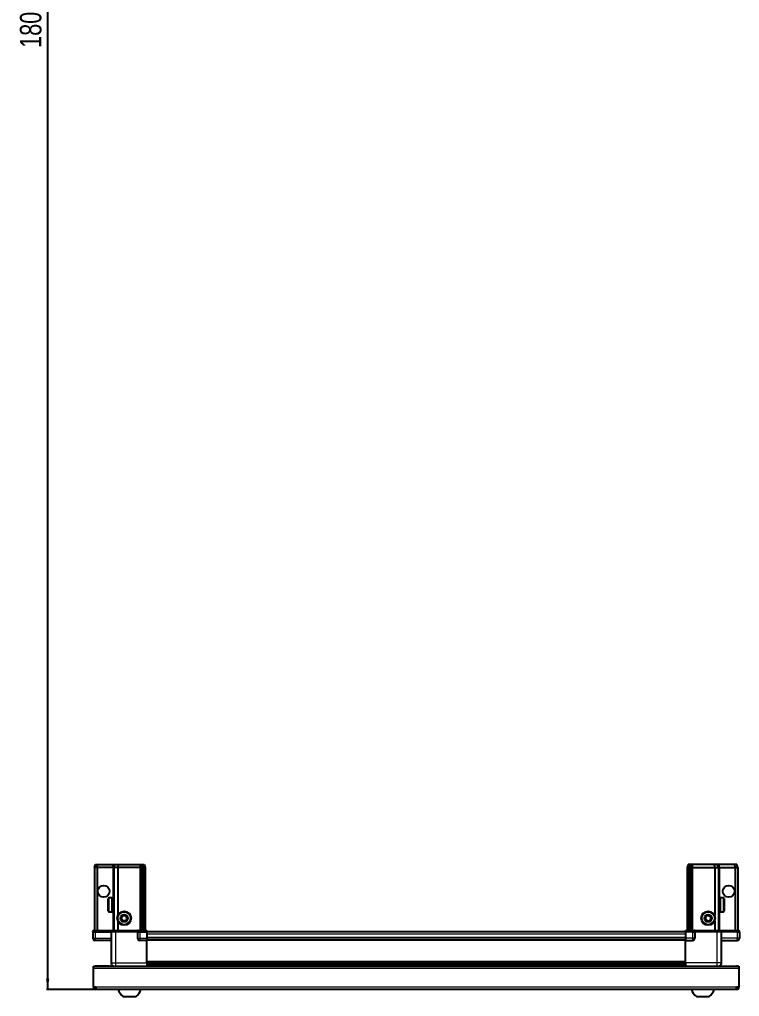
# Model space of a CAD drawing. Header units: millimetres. Extents: x 877 to 4274, y -1334 to 1780.
# Drawn here: x 933 to 1601, y -1334 to -427 of the extents above; entities that cross this region are included whole.
import ezdxf

# ---------------------------------------------------------------- set-up
doc = ezdxf.new("R2010")
doc.units = ezdxf.units.MM
doc.layers.add('FORMAT', color=7, linetype='Continuous')
doc.styles.add('SLDTEXTSTYLE0', font='TXT', dxfattribs={"width": 0.75})
doc.dimstyles.new('SLDDIMSTYLE0', dxfattribs={"dimtxt": 20, "dimasz": 10, "dimexe": 0, "dimexo": 0.0625, "dimgap": 5, "dimtad": 2, "dimdec": 1, "dimrnd": 1e-09, "dimzin": 12, "dimdsep": 46, "dimtxsty": 'SLDTEXTSTYLE0', "dimsah": 1, "dimcen": 0.09, "dimadec": 0, "dimazin": 3, "dimtfac": 1, "dimtofl": 0, "dimtmove": 0, "dimatfit": 3, "dimfxl": 0, "dimfrac": 2, "dimtolj": 1, "dimtzin": 12, "dimarcsym": 0})

# ---------------------------------------------------------------- blocks, each defined once
blk = doc.blocks.new('_D_9')
at = {"layer": 'FORMAT'}
for p, q in [((1026.03, 479.64), (957.67, 479.64)), ((958.67, 479.64), (958.67, -1327.36)), ((1003.26, -1327.36), (957.67, -1327.36))]:
    blk.add_line(p, q, dxfattribs=at)
for points in [[(958.67, 479.64), (957.13, 469.64), (960.21, 469.64)], [(958.67, -1327.36), (960.21, -1317.36), (957.13, -1317.36)]]:
    blk.add_solid(points, dxfattribs=at)
at = {"layer": 'FORMAT', "insert": (932.89, -453.41), "char_height": 20, "attachment_point": 1, "rotation": 90, "style": 'SLDTEXTSTYLE0'}
blk.add_mtext('1807', dxfattribs=at)

msp = doc.modelspace()

# ---------------------------------------------------------------- linework, layer by layer
at = {"color": 7, "linetype": 'Continuous', "lineweight": 25}
for p, q in [((1002.17, -1214.36), (1002.98, -1211.36)), ((1004.67, -1214.36), (1002.17, -1214.36)), ((1002.17, -1214.36), (1002.17, -1272.66)), ((1002.98, -1211.36), (1004.83, -1211.36)), ((1004.67, -1214.36), (1004.83, -1211.36)), ((1019.17, -1214.36), (1004.67, -1214.36)), ((1004.67, -1214.36), (1004.67, -1272.66)), ((1004.83, -1211.36), (1019.17, -1211.36)), ((1019.17, -1211.36), (1020.98, -1211.36)), ((1020.17, -1214.36), (1019.17, -1214.36)), ((1020.17, -1214.36), (1020.98, -1211.36)), ((1023.67, -1214.36), (1020.17, -1214.36)), ((1020.17, -1214.36), (1020.17, -1272.66)), ((1020.98, -1211.36), (1024.01, -1211.36)), ((1024.01, -1211.36), (1023.67, -1214.36)), ((1044.17, -1214.36), (1023.67, -1214.36)), ((1023.67, -1214.36), (1023.67, -1258.86)), ((1024.01, -1211.36), (1044.17, -1211.36)), ((1044.17, -1211.36), (1045.98, -1211.36)), ((1045.17, -1214.36), (1044.17, -1214.36)), ((1045.98, -1211.36), (1045.17, -1214.36)), ((1046.17, -1214.36), (1045.17, -1214.36)), ((1045.17, -1214.36), (1045.17, -1272.66)), ((1045.98, -1211.36), (1046.72, -1211.36)), ((1046.72, -1211.36), (1046.17, -1214.36)), ((1047.67, -1214.36), (1046.17, -1214.36)), ((1046.17, -1214.36), (1046.17, -1272.66)), ((1046.72, -1211.36), (1047.22, -1211.36)), ((1047.22, -1211.36), (1047.67, -1214.36)), ((1047.22, -1211.36), (1048.37, -1211.36)), ((1049.17, -1214.36), (1047.67, -1214.36)), ((1047.67, -1214.36), (1047.67, -1272.66)), ((1048.37, -1211.36), (1049.17, -1214.36)), ((1049.17, -1214.36), (1049.17, -1272.66)), ((1552.98, -1211.36), (1552.17, -1214.36)), ((1552.17, -1214.36), (1553.67, -1214.36)), ((1552.17, -1214.36), (1552.17, -1272.66)), ((1554.13, -1211.36), (1552.98, -1211.36)), ((1554.13, -1211.36), (1553.67, -1214.36)), ((1553.67, -1214.36), (1555.17, -1214.36)), ((1553.67, -1214.36), (1553.67, -1272.66)), ((1554.63, -1211.36), (1554.13, -1211.36)), ((1554.63, -1211.36), (1555.17, -1214.36)), ((1555.37, -1211.36), (1554.63, -1211.36)), ((1555.17, -1214.36), (1555.17, -1272.66)), ((1555.17, -1214.36), (1556.17, -1214.36)), ((1555.37, -1211.36), (1556.17, -1214.36)), ((1557.17, -1211.36), (1555.37, -1211.36)), ((1556.17, -1214.36), (1556.17, -1272.66)), ((1556.17, -1214.36), (1557.17, -1214.36)), ((1577.34, -1211.36), (1557.17, -1211.36)), ((1557.17, -1214.36), (1577.67, -1214.36)), ((1577.34, -1211.36), (1577.67, -1214.36)), ((1580.37, -1211.36), (1577.34, -1211.36)), ((1577.67, -1214.36), (1577.67, -1258.86)), ((1577.67, -1214.36), (1581.17, -1214.36)), ((1581.17, -1214.36), (1580.37, -1211.36)), ((1582.17, -1211.36), (1580.37, -1211.36)), ((1581.17, -1214.36), (1581.17, -1272.66)), ((1581.17, -1214.36), (1582.17, -1214.36)), ((1596.52, -1211.36), (1582.17, -1211.36)), ((1582.17, -1214.36), (1596.67, -1214.36)), ((1596.67, -1214.36), (1596.52, -1211.36)), ((1598.37, -1211.36), (1596.52, -1211.36)), ((1596.67, -1214.36), (1596.67, -1272.66)), ((1596.67, -1214.36), (1599.17, -1214.36)), ((1599.17, -1214.36), (1598.37, -1211.36)), ((1599.17, -1214.36), (1599.17, -1272.66)), ((1014.97, -1254.56), (1014.97, -1243.16)), ((1018.17, -1242.36), (1015.77, -1242.36)), ((1018.17, -1242.36), (1018.17, -1242.36)), ((1018.17, -1242.36), (1018.67, -1242.36)), ((1018.17, -1242.55), (1018.67, -1242.55)), ((1018.17, -1242.55), (1018.17, -1242.77)), ((1018.17, -1242.77), (1018.67, -1242.77)), ((1018.17, -1243.35), (1018.67, -1243.35)), ((1018.17, -1243.35), (1018.17, -1243.77)), ((1018.17, -1243.77), (1018.67, -1243.77)), ((1018.17, -1244.68), (1018.67, -1244.68)), ((1018.17, -1244.68), (1018.17, -1245.27)), ((1018.17, -1245.27), (1018.67, -1245.27)), ((1018.17, -1246.42), (1018.67, -1246.42)), ((1018.17, -1246.42), (1018.17, -1247.12)), ((1018.17, -1247.12), (1018.67, -1247.12)), ((1018.17, -1248.41), (1018.67, -1248.41)), ((1018.17, -1248.41), (1018.17, -1249.14)), ((1018.17, -1248.55), (1018.67, -1248.55)), ((1018.17, -1249.05), (1018.67, -1249.05)), ((1018.17, -1249.14), (1018.67, -1249.14)), ((1018.17, -1250.43), (1018.67, -1250.43)), ((1018.17, -1250.43), (1018.17, -1251.14)), ((1018.17, -1251.14), (1018.67, -1251.14)), ((1018.67, -1242.55), (1018.67, -1242.36)), ((1018.67, -1242.77), (1018.67, -1242.55)), ((1018.67, -1243.35), (1018.67, -1242.77)), ((1018.67, -1243.77), (1018.67, -1243.35)), ((1018.67, -1244.68), (1018.67, -1243.77)), ((1018.77, -1244.46), (1018.67, -1244.46)), ((1018.67, -1245.27), (1018.67, -1244.68)), ((1018.67, -1246.42), (1018.67, -1245.27)), ((1018.67, -1247.12), (1018.67, -1246.42)), ((1018.67, -1248.41), (1018.67, -1247.12)), ((1018.67, -1248.55), (1018.67, -1248.41)), ((1018.67, -1249.14), (1018.67, -1249.05)), ((1018.67, -1250.43), (1018.67, -1249.14)), ((1018.67, -1251.14), (1018.67, -1250.43)), ((1018.67, -1252.3), (1018.67, -1251.14)), ((1018.77, -1253.26), (1018.77, -1244.46)), ((1019.66, -1245.55), (1019.17, -1244.86)), ((1019.17, -1252.86), (1019.17, -1244.86)), ((1020.14, -1244.86), (1019.66, -1245.55)), ((1019.66, -1252.17), (1019.66, -1245.55)), ((1020.17, -1244.86), (1020.14, -1244.86)), ((1020.14, -1252.86), (1020.14, -1244.86)), ((1581.21, -1244.86), (1581.17, -1244.86)), ((1581.69, -1245.55), (1581.21, -1244.86)), ((1581.21, -1244.86), (1581.21, -1252.86)), ((1582.17, -1244.86), (1581.69, -1245.55)), ((1581.69, -1245.55), (1581.69, -1252.17)), ((1582.17, -1244.86), (1582.17, -1252.86)), ((1582.67, -1244.46), (1582.57, -1244.46)), ((1582.57, -1244.46), (1582.57, -1253.26)), ((1585.57, -1242.36), (1582.67, -1242.36)), ((1583.17, -1242.36), (1582.67, -1242.36)), ((1582.67, -1242.36), (1582.67, -1242.41)), ((1582.67, -1242.41), (1582.67, -1242.69)), ((1583.17, -1242.41), (1582.67, -1242.41)), ((1583.17, -1242.69), (1582.67, -1242.69)), ((1582.67, -1242.69), (1582.67, -1242.97)), ((1583.17, -1242.97), (1582.67, -1242.97)), ((1582.67, -1242.97), (1582.67, -1243.63)), ((1583.17, -1243.63), (1582.67, -1243.63)), ((1582.67, -1243.63), (1582.67, -1244.1)), ((1582.67, -1244.1), (1582.67, -1245.08)), ((1583.17, -1244.1), (1582.67, -1244.1)), ((1583.17, -1245.08), (1582.67, -1245.08)), ((1582.67, -1245.08), (1582.67, -1245.7)), ((1582.67, -1245.7), (1582.67, -1246.9)), ((1583.17, -1245.7), (1582.67, -1245.7)), ((1583.17, -1246.9), (1582.67, -1246.9)), ((1582.67, -1246.9), (1582.67, -1247.53)), ((1583.17, -1247.53), (1582.67, -1247.53)), ((1582.67, -1247.61), (1582.67, -1248.91)), ((1583.17, -1247.61), (1582.67, -1247.61)), ((1583.17, -1248.91), (1582.67, -1248.91)), ((1583.17, -1249.39), (1582.67, -1249.39)), ((1582.67, -1249.39), (1582.67, -1249.65)), ((1582.67, -1249.65), (1582.67, -1250.91)), ((1583.17, -1249.65), (1582.67, -1249.65)), ((1583.17, -1250.91), (1582.67, -1250.91)), ((1582.67, -1250.91), (1582.67, -1251.6)), ((1583.17, -1242.41), (1583.17, -1242.36)), ((1583.17, -1242.97), (1583.17, -1242.69)), ((1583.17, -1244.1), (1583.17, -1243.63)), ((1583.17, -1245.7), (1583.17, -1245.08)), ((1583.17, -1247.61), (1583.17, -1246.9)), ((1583.17, -1249.65), (1583.17, -1248.91)), ((1583.17, -1251.6), (1583.17, -1250.91)), ((1586.37, -1243.16), (1586.37, -1254.56)), ((1015.77, -1255.36), (1018.17, -1255.36)), ((1018.17, -1252.3), (1018.67, -1252.3)), ((1018.17, -1252.3), (1018.17, -1252.91)), ((1018.17, -1252.91), (1018.67, -1252.91)), ((1018.17, -1253.84), (1018.67, -1253.84)), ((1018.17, -1253.84), (1018.17, -1254.28)), ((1018.17, -1254.28), (1018.67, -1254.28)), ((1018.17, -1254.89), (1018.67, -1254.89)), ((1018.17, -1254.89), (1018.17, -1255.12)), ((1018.17, -1255.12), (1018.67, -1255.12)), ((1018.17, -1255.34), (1018.67, -1255.34)), ((1018.17, -1255.34), (1018.17, -1255.36)), ((1018.17, -1255.35), (1018.67, -1255.35)), ((1018.67, -1252.91), (1018.67, -1252.3)), ((1018.67, -1253.84), (1018.67, -1252.91)), ((1018.67, -1253.26), (1018.77, -1253.26)), ((1018.67, -1254.28), (1018.67, -1253.84)), ((1018.67, -1254.89), (1018.67, -1254.28)), ((1018.67, -1255.12), (1018.67, -1254.89)), ((1018.67, -1255.34), (1018.67, -1255.12)), ((1018.67, -1255.35), (1018.67, -1255.34)), ((1019.17, -1252.86), (1019.66, -1252.17)), ((1019.66, -1252.17), (1020.14, -1252.86)), ((1020.14, -1252.86), (1020.17, -1252.86)), ((1581.17, -1252.86), (1581.21, -1252.86)), ((1581.21, -1252.86), (1581.69, -1252.17)), ((1581.69, -1252.17), (1582.17, -1252.86)), ((1582.57, -1253.26), (1582.67, -1253.26)), ((1582.67, -1251.6), (1582.67, -1252.72)), ((1583.17, -1251.6), (1582.67, -1251.6)), ((1583.17, -1252.72), (1582.67, -1252.72)), ((1582.67, -1252.72), (1582.67, -1253.29)), ((1582.67, -1253.29), (1582.67, -1254.15)), ((1583.17, -1253.29), (1582.67, -1253.29)), ((1583.17, -1254.15), (1582.67, -1254.15)), ((1582.67, -1254.15), (1582.67, -1254.54)), ((1582.67, -1254.54), (1582.67, -1255.06)), ((1583.17, -1254.54), (1582.67, -1254.54)), ((1583.17, -1255.06), (1582.67, -1255.06)), ((1582.67, -1255.06), (1582.67, -1255.24)), ((1582.67, -1255.24), (1582.67, -1255.36)), ((1583.17, -1255.24), (1582.67, -1255.24)), ((1582.67, -1255.36), (1585.57, -1255.36)), ((1583.17, -1253.29), (1583.17, -1252.72)), ((1583.17, -1254.54), (1583.17, -1254.15)), ((1583.17, -1255.24), (1583.17, -1255.06)), ((1023.67, -1263.86), (1023.67, -1272.66)), ((1577.67, -1263.86), (1577.67, -1272.66)), ((1001.17, -1272.66), (1000.67, -1273.52)), ((1000.67, -1273.86), (1000.67, -1273.52)), ((1000.67, -1273.86), (1002.67, -1273.86)), ((1000.67, -1273.86), (1000.67, -1279.86)), ((1002.67, -1272.66), (1001.17, -1272.66)), ((1002.67, -1272.66), (1017.47, -1272.66)), ((1017.47, -1273.86), (1002.67, -1273.86)), ((1002.67, -1273.86), (1017.47, -1273.86)), ((1017.47, -1272.66), (1017.67, -1272.66)), ((1017.67, -1273.86), (1017.47, -1273.86)), ((1017.67, -1273.86), (1017.67, -1272.66)), ((1017.67, -1272.66), (1021.67, -1272.66)), ((1021.67, -1273.86), (1017.67, -1273.86)), ((1017.67, -1273.86), (1017.67, -1302.86)), ((1021.67, -1272.66), (1041.97, -1272.66)), ((1041.97, -1273.86), (1021.67, -1273.86)), ((1041.97, -1272.66), (1042.17, -1272.66)), ((1042.17, -1273.86), (1041.97, -1273.86)), ((1042.17, -1273.86), (1042.17, -1272.66)), ((1042.85, -1272.66), (1042.17, -1272.66)), ((1042.17, -1273.86), (1044.17, -1273.86)), ((1042.17, -1273.86), (1042.17, -1279.86)), ((1042.85, -1272.66), (1050.67, -1272.66)), ((1050.67, -1273.52), (1044.17, -1273.52)), ((1050.67, -1273.86), (1044.17, -1273.86)), ((1044.17, -1273.86), (1050.67, -1273.86)), ((1050.67, -1272.66), (1050.67, -1273.52)), ((1050.67, -1273.52), (1050.67, -1273.52)), ((1050.67, -1273.86), (1050.67, -1273.52)), ((1050.67, -1273.86), (1050.67, -1273.86)), ((1050.67, -1273.86), (1050.67, -1279.86)), ((1550.67, -1274.01), (1050.67, -1274.01)), ((1550.67, -1273.52), (1550.67, -1272.66)), ((1550.67, -1272.66), (1558.5, -1272.66)), ((1557.17, -1273.52), (1550.67, -1273.52)), ((1550.67, -1273.86), (1550.67, -1273.52)), ((1557.17, -1273.86), (1550.67, -1273.86)), ((1550.67, -1273.86), (1550.67, -1279.86)), ((1557.17, -1273.86), (1559.17, -1273.86)), ((1559.17, -1273.86), (1557.17, -1273.86)), ((1559.17, -1272.66), (1558.5, -1272.66)), ((1559.17, -1273.86), (1559.17, -1272.66)), ((1559.17, -1272.66), (1559.37, -1272.66)), ((1559.37, -1273.86), (1559.17, -1273.86)), ((1559.17, -1273.86), (1559.17, -1279.86)), ((1559.37, -1272.66), (1579.67, -1272.66)), ((1579.67, -1273.86), (1559.37, -1273.86)), ((1579.67, -1272.66), (1583.67, -1272.66)), ((1583.67, -1273.86), (1579.67, -1273.86)), ((1583.67, -1273.86), (1583.67, -1272.66)), ((1583.67, -1272.66), (1583.87, -1272.66)), ((1583.87, -1273.86), (1583.67, -1273.86)), ((1583.67, -1273.86), (1583.67, -1302.86)), ((1583.87, -1272.66), (1598.67, -1272.66)), ((1598.67, -1273.86), (1583.87, -1273.86)), ((1600.17, -1272.66), (1598.67, -1272.66)), ((1598.67, -1273.86), (1600.67, -1273.86)), ((1600.67, -1273.52), (1600.17, -1272.66)), ((1600.67, -1273.52), (1600.17, -1272.66)), ((1600.67, -1273.86), (1600.67, -1273.52)), ((1600.67, -1273.86), (1600.67, -1273.52)), ((1600.67, -1273.86), (1600.67, -1273.86)), ((1600.67, -1273.86), (1600.67, -1279.86)), ((1017.67, -1281.86), (1002.67, -1281.86)), ((1050.67, -1281.86), (1044.17, -1281.86)), ((1050.67, -1279.86), (1050.67, -1281.86)), ((1550.67, -1281.21), (1050.67, -1281.21)), ((1050.67, -1302.86), (1050.67, -1281.86)), ((1550.67, -1279.86), (1550.67, -1281.86)), ((1550.67, -1281.86), (1557.17, -1281.86)), ((1550.67, -1302.86), (1550.67, -1281.86)), ((1583.67, -1281.86), (1598.67, -1281.86)), ((1016.17, -1305.76), (1003.27, -1305.76)), ((1016.17, -1305.76), (1016.17, -1305.86)), ((1050.67, -1303.88), (1550.67, -1303.88)), ((1050.67, -1303.92), (1550.67, -1303.92)), ((1074.55, -1305.71), (1050.67, -1305.71)), ((1069.17, -1305.86), (1069.17, -1305.71)), ((1069.21, -1305.86), (1069.21, -1305.71)), ((1069.48, -1305.86), (1069.48, -1305.71)), ((1069.74, -1305.86), (1069.74, -1305.71)), ((1070.39, -1305.86), (1070.39, -1305.71)), ((1070.86, -1305.86), (1070.86, -1305.71)), ((1071.82, -1305.86), (1071.82, -1305.71)), ((1072.44, -1305.86), (1072.44, -1305.71)), ((1073.63, -1305.86), (1073.63, -1305.71)), ((1074.29, -1305.86), (1074.29, -1305.71)), ((1074.34, -1305.86), (1074.34, -1305.71)), ((1075.64, -1305.71), (1074.55, -1305.71)), ((1076.37, -1305.71), (1075.64, -1305.71)), ((1075.64, -1305.86), (1075.64, -1305.71)), ((1075.64, -1305.71), (1075.64, -1305.71)), ((1075.65, -1305.86), (1075.65, -1305.71)), ((1076.15, -1305.86), (1076.15, -1305.71)), ((1076.38, -1305.71), (1076.37, -1305.71)), ((1076.38, -1305.86), (1076.38, -1305.71)), ((1076.79, -1305.71), (1076.38, -1305.71)), ((1524.55, -1305.71), (1076.79, -1305.71)), ((1077.65, -1305.86), (1077.65, -1305.71)), ((1078.34, -1305.86), (1078.34, -1305.71)), ((1079.47, -1305.86), (1079.47, -1305.71)), ((1080.04, -1305.86), (1080.04, -1305.71)), ((1080.91, -1305.86), (1080.91, -1305.71)), ((1081.31, -1305.86), (1081.31, -1305.71)), ((1081.84, -1305.86), (1081.84, -1305.71)), ((1082.04, -1305.86), (1082.04, -1305.71)), ((1082.17, -1305.86), (1082.17, -1305.71)), ((1519.18, -1305.86), (1519.18, -1305.71)), ((1519.35, -1305.86), (1519.35, -1305.71)), ((1519.56, -1305.86), (1519.56, -1305.71)), ((1520.12, -1305.86), (1520.12, -1305.71)), ((1520.54, -1305.86), (1520.54, -1305.71)), ((1521.43, -1305.86), (1521.43, -1305.71)), ((1522.02, -1305.86), (1522.02, -1305.71)), ((1523.16, -1305.86), (1523.16, -1305.71)), ((1523.86, -1305.86), (1523.86, -1305.71)), ((1525.14, -1305.71), (1524.55, -1305.71)), ((1525.87, -1305.71), (1525.14, -1305.71)), ((1525.14, -1305.86), (1525.14, -1305.71)), ((1525.14, -1305.71), (1525.14, -1305.71)), ((1525.31, -1305.86), (1525.31, -1305.71)), ((1525.81, -1305.86), (1525.81, -1305.71)), ((1525.87, -1305.86), (1525.87, -1305.71)), ((1526.79, -1305.71), (1525.87, -1305.71)), ((1525.87, -1305.71), (1525.87, -1305.71)), ((1550.67, -1305.71), (1526.79, -1305.71)), ((1527.16, -1305.86), (1527.16, -1305.71)), ((1527.87, -1305.86), (1527.87, -1305.71)), ((1529.05, -1305.86), (1529.05, -1305.71)), ((1529.65, -1305.86), (1529.65, -1305.71)), ((1530.6, -1305.86), (1530.6, -1305.71)), ((1531.05, -1305.86), (1531.05, -1305.71)), ((1531.67, -1305.86), (1531.67, -1305.71)), ((1531.91, -1305.86), (1531.91, -1305.71)), ((1532.15, -1305.86), (1532.15, -1305.71)), ((1532.17, -1305.86), (1532.17, -1305.71)), ((1550.82, -1305.86), (1550.82, -1302.86)), ((1585.17, -1305.76), (1585.17, -1305.86)), ((1585.17, -1305.76), (1598.07, -1305.76)), ((1001.17, -1307.96), (1001.17, -1305.86)), ((1001.17, -1305.86), (1600.17, -1305.86)), ((1001.17, -1325.26), (1001.17, -1307.96)), ((1600.17, -1305.86), (1600.17, -1307.96)), ((1600.17, -1307.96), (1600.17, -1325.26)), ((1003.27, -1325.26), (1001.17, -1325.26)), ((1003.27, -1325.26), (1003.27, -1327.36)), ((1598.07, -1327.36), (1003.27, -1327.36)), ((1600.17, -1325.26), (1598.07, -1325.26)), ((1598.07, -1327.36), (1598.07, -1325.26)), ((1028.67, -1333.96), (1040.67, -1333.96)), ((1560.67, -1333.96), (1572.67, -1333.96))]:
    msp.add_line(p, q, dxfattribs=at)
at = {"color": 8, "linetype": 'Continuous', "lineweight": 18}
for p, q in [((1019.17, -1214.36), (1019.17, -1211.36)), ((1019.17, -1214.36), (1019.17, -1244.86)), ((1044.17, -1211.36), (1044.17, -1214.36)), ((1044.17, -1214.36), (1044.17, -1272.66)), ((1557.17, -1211.36), (1557.17, -1214.36)), ((1557.17, -1214.36), (1557.17, -1272.66)), ((1582.17, -1214.36), (1582.17, -1211.36)), ((1582.17, -1214.36), (1582.17, -1244.86)), ((1015.77, -1255.36), (1015.77, -1242.36)), ((1585.57, -1242.36), (1585.57, -1255.36)), ((1019.17, -1252.86), (1019.17, -1272.66)), ((1582.17, -1252.86), (1582.17, -1272.66)), ((1002.67, -1273.86), (1002.67, -1272.66)), ((1002.67, -1273.86), (1002.67, -1279.86)), ((1017.47, -1273.86), (1017.47, -1272.66)), ((1021.67, -1273.86), (1021.67, -1272.66)), ((1021.67, -1273.86), (1021.67, -1302.86)), ((1041.97, -1273.86), (1041.97, -1272.66)), ((1044.17, -1273.86), (1044.17, -1273.52)), ((1044.17, -1273.86), (1044.17, -1279.86)), ((1050.67, -1273.86), (1050.67, -1273.52)), ((1550.67, -1276.01), (1050.67, -1276.01)), ((1557.17, -1273.86), (1557.17, -1273.52)), ((1557.17, -1273.86), (1557.17, -1279.86)), ((1559.37, -1272.66), (1559.37, -1273.86)), ((1579.67, -1273.86), (1579.67, -1272.66)), ((1579.67, -1273.86), (1579.67, -1302.86)), ((1583.87, -1272.66), (1583.87, -1273.86)), ((1598.67, -1273.86), (1598.67, -1272.66)), ((1598.67, -1273.86), (1598.67, -1279.86)), ((1000.67, -1279.86), (1002.67, -1279.86)), ((1002.67, -1279.86), (1017.67, -1279.86)), ((1002.67, -1281.86), (1002.67, -1279.86)), ((1042.17, -1279.86), (1044.17, -1279.86)), ((1044.17, -1279.86), (1050.67, -1279.86)), ((1044.17, -1279.86), (1044.17, -1281.86)), ((1550.67, -1279.21), (1050.67, -1279.21)), ((1550.67, -1281.86), (1050.67, -1281.86)), ((1557.17, -1279.86), (1550.67, -1279.86)), ((1559.17, -1279.86), (1557.17, -1279.86)), ((1557.17, -1279.86), (1557.17, -1281.86)), ((1598.67, -1279.86), (1583.67, -1279.86)), ((1600.67, -1279.86), (1598.67, -1279.86)), ((1598.67, -1281.86), (1598.67, -1279.86)), ((1003.27, -1305.86), (1003.27, -1305.76)), ((1021.67, -1302.86), (1050.67, -1302.86)), ((1050.67, -1301.26), (1550.67, -1301.26)), ((1550.67, -1302.68), (1050.67, -1302.68)), ((1050.67, -1305.12), (1550.67, -1305.12)), ((1579.67, -1302.86), (1550.67, -1302.86)), ((1598.07, -1305.86), (1598.07, -1305.76)), ((1600.17, -1307.96), (1001.17, -1307.96)), ((1598.07, -1325.26), (1003.27, -1325.26))]:
    msp.add_line(p, q, dxfattribs=at)
at = {"color": 7, "linetype": 'Continuous', "lineweight": 25, "flags": 128}
for points in [[(1003.27, -1305.76), (1002.86, -1305.8), (1002.63, -1305.86)], [(1598.71, -1305.86), (1598.48, -1305.8), (1598.07, -1305.76)]]:
    msp.add_lwpolyline(points, dxfattribs=at)
at = {"color": 7, "linetype": 'Continuous', "lineweight": 25}
for centre, radius in [((1010.67, -1236.36), 5.5), ((1590.67, -1236.36), 5.5), ((1029.67, -1261.36), 6.5), ((1029.67, -1261.36), 3.46), ((1571.67, -1261.36), 6.5), ((1571.67, -1261.36), 3.46)]:
    msp.add_circle(centre, radius, dxfattribs=at)
at = {"color": 8, "linetype": 'Continuous', "lineweight": 18}
for centre in [(1029.67, -1261.36), (1571.67, -1261.36)]:
    msp.add_circle(centre, 5.7, dxfattribs=at)
at = {"color": 7, "linetype": 'Continuous', "lineweight": 25}
for centre, radius, start, end in [((1015.77, -1243.16), 0.8, 90, 180), ((1019.17, -1244.46), 0.4, 180, 270), ((1582.17, -1244.46), 0.4, 270, 0), ((1585.57, -1243.16), 0.8, 360, 90), ((1015.77, -1254.56), 0.8, 180, 270), ((1019.17, -1253.26), 0.4, 90, 180), ((1029.67, -1261.36), 2.5, 147.37605, 207.37605), ((1029.67, -1261.36), 2.5, 87.37605, 147.37605), ((1029.67, -1261.36), 2.5, 27.37605, 87.37605), ((1029.67, -1261.36), 2.5, 327.37605, 27.37605), ((1571.67, -1261.36), 2.5, 134.67671, 194.67671), ((1571.67, -1261.36), 2.5, 74.67671, 134.67671), ((1571.67, -1261.36), 2.5, 14.67671, 74.67671), ((1582.17, -1253.26), 0.4, 360, 90), ((1585.57, -1254.56), 0.8, 270, 0), ((1029.67, -1261.36), 2.5, 207.37605, 267.37605), ((1029.67, -1261.36), 2.5, 267.37605, 327.37605), ((1571.67, -1261.36), 2.5, 194.67671, 254.67671), ((1571.67, -1261.36), 2.5, 254.67671, 314.67671), ((1571.67, -1261.36), 2.5, 314.67671, 14.67671), ((1002.67, -1279.86), 2, 180, 270), ((1044.17, -1279.86), 2, 180, 270), ((1557.17, -1279.86), 2, 270, 0), ((1598.67, -1279.86), 2, 270, 0), ((1003.27, -1325.26), 2.1, 180, 270), ((1003.27, -1325.26), 0.6, 180, 270), ((1035.7, -1324.34), 11.91, 194.70035, 233.8734), ((1033.65, -1324.34), 11.91, 306.1266, 345.29965), ((1567.7, -1324.34), 11.91, 194.70035, 233.8734), ((1565.65, -1324.34), 11.91, 306.1266, 345.29965), ((1598.07, -1325.26), 2.1, 270, 0), ((1598.07, -1325.26), 0.6, 270, 0)]:
    msp.add_arc(centre, radius, start, end, dxfattribs=at)
for centre, start_param, end_param in [((1044.17, -1270.06), 2.418858, 3.141593), ((1557.17, -1270.06), 3.141593, 3.864327)]:
    msp.add_ellipse(centre, major_axis=(0, 3.46), ratio=0.57735, start_param=start_param, end_param=end_param, dxfattribs=at)
for points, knots in [([(1026.79, -1261.23), (1027.07, -1260.79), (1027.59, -1259.98), (1028.1, -1259.17), (1028.34, -1258.8)], [0, 0, 0, 0, 0.534686, 1, 1, 1, 1]), ([(1028.34, -1258.8), (1028.86, -1258.82), (1029.82, -1258.86), (1030.78, -1258.91), (1031.23, -1258.93)], [0, 0, 0, 0, 0.534686, 1, 1, 1, 1]), ([(1031.23, -1258.93), (1031.39, -1259.23), (1031.77, -1259.96), (1032.22, -1260.85), (1032.5, -1261.38), (1032.56, -1261.49)], [0, 0, 0, 0, 0.362901, 0.866875, 1, 1, 1, 1]), ([(1568.89, -1260.6), (1569.25, -1260.23), (1569.94, -1259.55), (1570.62, -1258.88), (1570.94, -1258.57)], [0, 0, 0, 0, 0.534686, 1, 1, 1, 1]), ([(1570.94, -1258.57), (1571.44, -1258.7), (1572.37, -1258.96), (1573.29, -1259.21), (1573.73, -1259.33)], [0, 0, 0, 0, 0.534686, 1, 1, 1, 1]), ([(1573.73, -1259.33), (1573.76, -1259.45), (1573.91, -1260.03), (1574.16, -1260.99), (1574.37, -1261.79), (1574.46, -1262.12)], [0, 0, 0, 0, 0.133125, 0.637099, 1, 1, 1, 1]), ([(1028.12, -1263.79), (1028.06, -1263.68), (1027.78, -1263.15), (1027.33, -1262.26), (1026.95, -1261.53), (1026.79, -1261.23)], [0, 0, 0, 0, 0.133125, 0.637099, 1, 1, 1, 1]), ([(1031, -1263.92), (1030.48, -1263.9), (1029.52, -1263.85), (1028.56, -1263.81), (1028.12, -1263.79)], [0, 0, 0, 0, 0.534686, 1, 1, 1, 1]), ([(1032.56, -1261.49), (1032.28, -1261.93), (1031.76, -1262.74), (1031.24, -1263.55), (1031, -1263.92)], [0, 0, 0, 0, 0.534686, 1, 1, 1, 1]), ([(1569.62, -1263.39), (1569.53, -1263.05), (1569.32, -1262.26), (1569.07, -1261.3), (1568.92, -1260.72), (1568.89, -1260.6)], [0, 0, 0, 0, 0.362901, 0.866875, 1, 1, 1, 1]), ([(1572.4, -1264.15), (1571.91, -1264.01), (1570.98, -1263.76), (1570.05, -1263.51), (1569.62, -1263.39)], [0, 0, 0, 0, 0.534686, 1, 1, 1, 1]), ([(1574.46, -1262.12), (1574.09, -1262.48), (1573.4, -1263.16), (1572.72, -1263.84), (1572.4, -1264.15)], [0, 0, 0, 0, 0.534686, 1, 1, 1, 1]), ([(1017.67, -1302.86), (1017.72, -1303.3), (1017.79, -1303.98), (1018.23, -1304.79), (1018.68, -1305.34), (1019.09, -1305.71), (1019.35, -1305.84), (1019.39, -1305.86)], [0, 0, 0, 0, 0.363018, 0.558438, 0.758004, 0.95757, 1, 1, 1, 1]), ([(1050.67, -1302.86), (1050.67, -1303.25), (1050.67, -1304.05), (1050.67, -1305.06), (1050.67, -1305.69), (1050.67, -1305.85), (1050.67, -1305.86)], [0, 0, 0, 0, 0.3255201, 0.6510403, 0.9765604, 1, 1, 1, 1]), ([(1550.67, -1302.86), (1550.67, -1303.25), (1550.67, -1304.05), (1550.67, -1305.06), (1550.67, -1305.69), (1550.67, -1305.85), (1550.67, -1305.86)], [0, 0, 0, 0, 0.32552, 0.65104, 0.97656, 1, 1, 1, 1]), ([(1583.67, -1302.86), (1583.63, -1303.3), (1583.55, -1303.98), (1583.12, -1304.79), (1582.66, -1305.34), (1582.26, -1305.71), (1582, -1305.84), (1581.95, -1305.86)], [0, 0, 0, 0, 0.363018, 0.558438, 0.758004, 0.95757, 1, 1, 1, 1])]:
    msp.add_open_spline(points, degree=3, knots=knots, dxfattribs=at)
at = {"color": 8, "linetype": 'Continuous', "lineweight": 18}
for points in [[(1017.67, -1302.86), (1017.73, -1302.86), (1017.85, -1302.86), (1018.78, -1302.86), (1020.1, -1302.86), (1021.15, -1302.86), (1021.67, -1302.86)], [(1583.67, -1302.86), (1583.61, -1302.86), (1583.49, -1302.86), (1582.57, -1302.86), (1581.24, -1302.86), (1580.2, -1302.86), (1579.67, -1302.86)]]:
    msp.add_open_spline(points, degree=3, dxfattribs=at)
for points, knots in [([(1021.67, -1302.86), (1021.67, -1303.3), (1021.67, -1303.98), (1021.67, -1304.79), (1021.67, -1305.34), (1021.67, -1305.71), (1021.67, -1305.84), (1021.67, -1305.86)], [0, 0, 0, 0, 0.3630185, 0.5584377, 0.7580039, 0.9575702, 1, 1, 1, 1]), ([(1579.67, -1302.86), (1579.67, -1303.3), (1579.67, -1303.98), (1579.67, -1304.79), (1579.67, -1305.34), (1579.67, -1305.71), (1579.67, -1305.84), (1579.67, -1305.86)], [0, 0, 0, 0, 0.363018, 0.558438, 0.758004, 0.95757, 1, 1, 1, 1])]:
    msp.add_open_spline(points, degree=3, knots=knots, dxfattribs=at)

# ---------------------------------------------------------------- dimensions: what is measured, and where the dimension line sits
at = {"layer": 'FORMAT'}
dim = msp.add_linear_dim(base=(958.67, -1327.36), p1=(1026.04, 479.64), p2=(1003.27, -1327.36), angle=90, dimstyle='SLDDIMSTYLE0', dxfattribs=at)
dim.commit()
dim.dimension.update_dxf_attribs({"geometry": '_D_9', "text_midpoint": (958.67, -423.86), "dimtype": 160})

doc.saveas('drawing.dxf')
